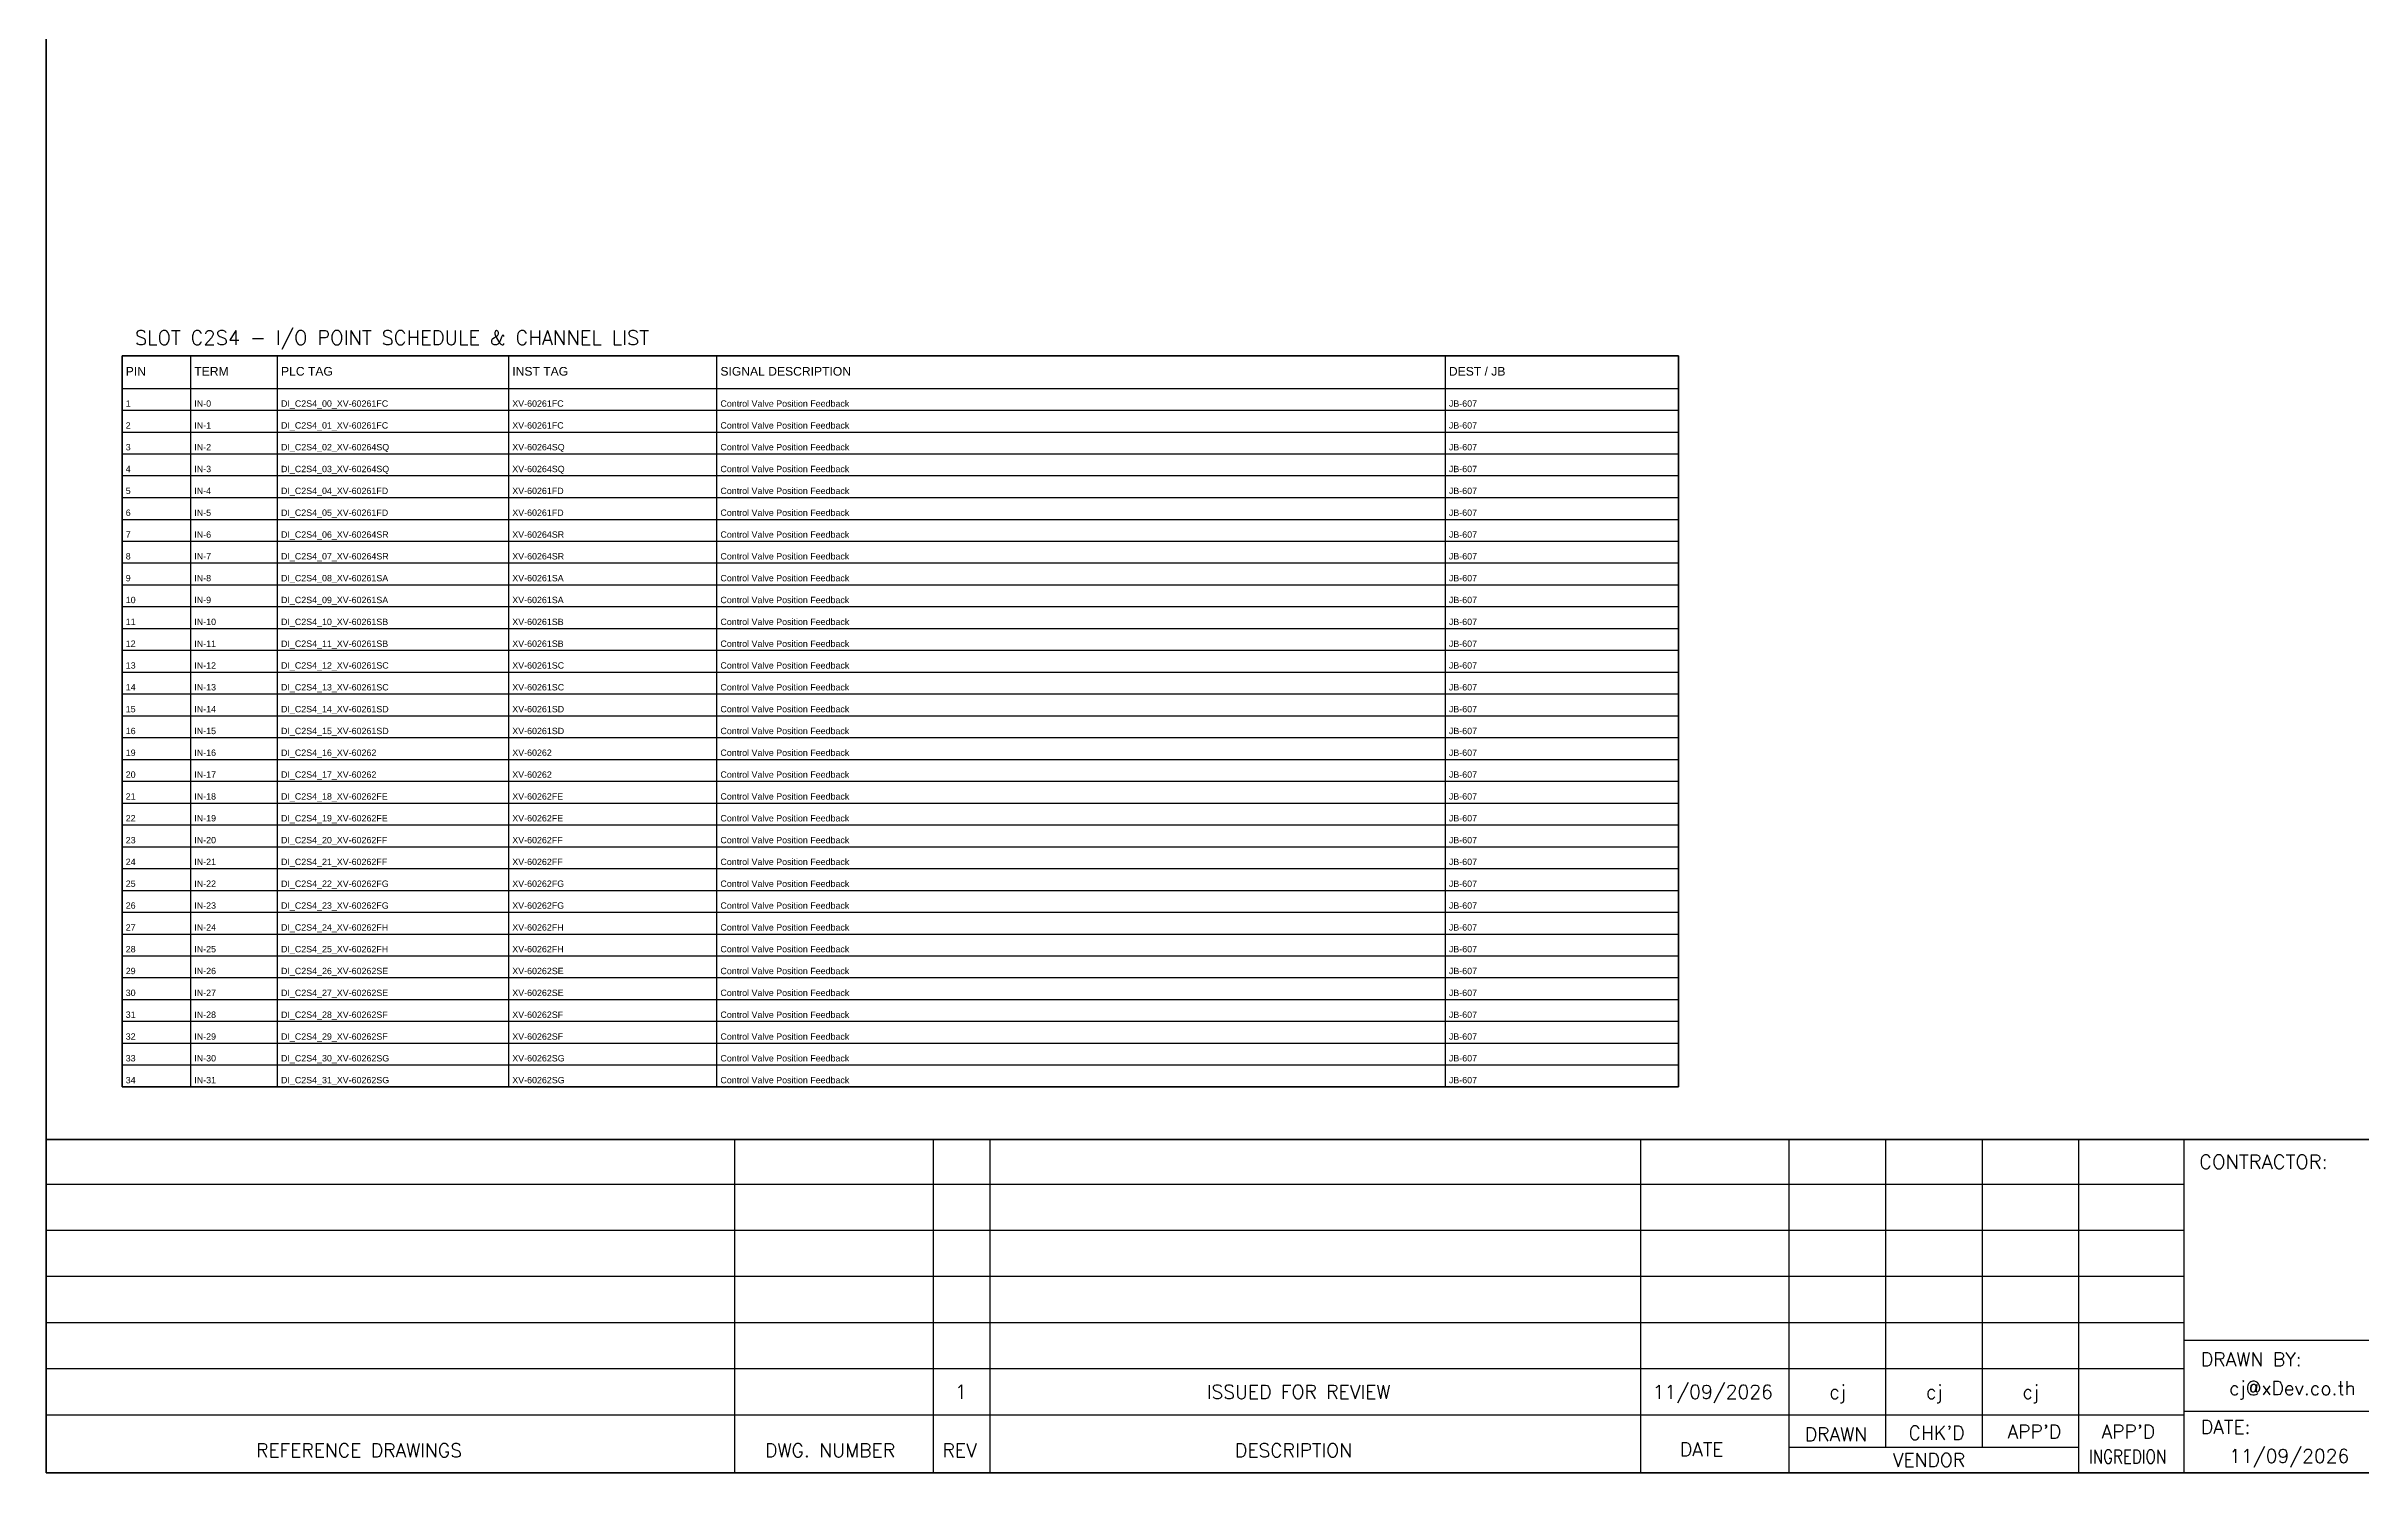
# Model space of a CAD drawing. Header units: millimetres. Extents: x 0 to 54213, y -3004 to 2820.
# Drawn here: x 16773 to 18776, y -3004 to -1770 of the extents above; entities that cross this region are included whole.
import ezdxf
from ezdxf.enums import TextEntityAlignment as Align

# ---------------------------------------------------------------- set-up
doc = ezdxf.new("R2010")
doc.units = ezdxf.units.MM
for name, color, linetype in [('GT_1', 9, 'Continuous'), ('HELPPOINT', 7, 'Continuous'), ('MEMBER', 7, 'Continuous')]:
    doc.layers.add(name, color=color, linetype=linetype)
doc.styles.add('ROMANS', font='romans.shx', dxfattribs={"width": 0.85, "height": 25})
doc.styles.get("Standard").update_dxf_attribs({"font": 'arial.ttf'})

msp = doc.modelspace()

# ---------------------------------------------------------------- linework, layer by layer
at = {"color": 7}
for p, q in [((16898.2, -2670.4), (16898.2, -2038.3)), ((16973.2, -2670.4), (16973.2, -2038.3)), ((17173.2, -2670.4), (17173.2, -2038.3)), ((17353.2, -2670.4), (17353.2, -2038.3)), ((17983.2, -2670.4), (17983.2, -2038.3)), ((16838.9, -2066.3), (18184.7, -2066.3))]:
    msp.add_line(p, q, dxfattribs=at)
at = {"color": 8}
for p, q in [((16838.9, -2085.2), (18184.7, -2085.2)), ((16838.9, -2104.1), (18184.7, -2104.1)), ((16838.9, -2122.9), (18184.7, -2122.9)), ((16838.9, -2141.8), (18184.7, -2141.8)), ((16838.9, -2160.7), (18184.7, -2160.7)), ((16838.9, -2179.6), (18184.7, -2179.6)), ((16838.9, -2198.5), (18184.7, -2198.5)), ((16838.9, -2217.3), (18184.7, -2217.3)), ((16838.9, -2236.2), (18184.7, -2236.2)), ((16838.9, -2255.1), (18184.7, -2255.1)), ((16838.9, -2274), (18184.7, -2274)), ((16838.9, -2292.9), (18184.7, -2292.9)), ((16838.9, -2311.7), (18184.7, -2311.7)), ((16838.9, -2330.6), (18184.7, -2330.6)), ((16838.9, -2349.5), (18184.7, -2349.5)), ((16838.9, -2368.4), (18184.7, -2368.4)), ((16838.9, -2387.2), (18184.7, -2387.2)), ((16838.9, -2406.1), (18184.7, -2406.1)), ((16838.9, -2425), (18184.7, -2425)), ((16838.9, -2443.9), (18184.7, -2443.9)), ((16838.9, -2462.8), (18184.7, -2462.8)), ((16838.9, -2481.6), (18184.7, -2481.6)), ((16838.9, -2500.5), (18184.7, -2500.5)), ((16838.9, -2519.4), (18184.7, -2519.4)), ((16838.9, -2538.3), (18184.7, -2538.3)), ((16838.9, -2557.1), (18184.7, -2557.1)), ((16838.9, -2576), (18184.7, -2576)), ((16838.9, -2594.9), (18184.7, -2594.9)), ((16838.9, -2613.8), (18184.7, -2613.8)), ((16838.9, -2632.7), (18184.7, -2632.7)), ((16838.9, -2651.5), (18184.7, -2651.5))]:
    msp.add_line(p, q, dxfattribs=at)
msp.add_lwpolyline([(16838.9, -2038.3), (18184.7, -2038.3), (18184.7, -2670.4), (16838.9, -2670.4)], close=True)
at = {"color": 7}
msp.add_lwpolyline([(16838.9, -2670.4), (18184.7, -2670.4), (18184.7, -2038.3), (16838.9, -2038.3), (16838.9, -2670.4)], dxfattribs=at)
at = {"layer": 'GT_1', "color": 4}
for p, q in [((17368.6, -3004.2), (17368.6, -2716.1)), ((17540.5, -3004.2), (17540.5, -2716.1)), ((17589.6, -3004.2), (17589.6, -2716.1)), ((18152.3, -3004.2), (18152.3, -2716.1)), ((18280.6, -3004.2), (18280.6, -2716.1)), ((18364.2, -2982.4), (18364.2, -2716.1)), ((18447.7, -2982.4), (18447.7, -2716)), ((18531, -3004.2), (18531, -2716.1)), ((18622, -3004.2), (18622, -2716.1)), ((18622, -2754.9), (16773.2, -2754.9)), ((18622, -2794.7), (16773.2, -2794.7)), ((18622, -2834.6), (16773.2, -2834.6)), ((18622, -2874.6), (16773.2, -2874.6)), ((19409, -2889.9), (18622, -2889.9)), ((18622, -2914.5), (16773.2, -2914.5)), ((18621.9, -2954.4), (16773.2, -2954.4)), ((19409, -2951.3), (18622, -2951.3)), ((18531, -2982.4), (18280.6, -2982.4))]:
    msp.add_line(p, q, dxfattribs=at)
at = {"layer": 'HELPPOINT', "color": 4, "lineweight": 35}
for p, q in [((16773.2, -3004.2), (16773.2, -300)), ((16773.2, -3004.2), (16773.2, -300)), ((20666.5, -3004.2), (16773.2, -3004.2)), ((20666.5, -3004.2), (16773.2, -3004.2))]:
    msp.add_line(p, q, dxfattribs=at)
at = {"layer": 'MEMBER', "color": 4, "lineweight": 35}
msp.add_line((16773.2, -2716.1), (20666.5, -2716.1), dxfattribs=at)
msp.add_line((16773.2, -2716.1), (20666.5, -2716.1), dxfattribs=at)

# ---------------------------------------------------------------- texts
at = {"color": 3}
for s, p in [('PIN', (16841.9, -2055.3)), ('TERM', (16901.2, -2055.3)), ('PLC TAG', (16976.2, -2055.3)), ('INST TAG', (17176.2, -2055.3)), ('SIGNAL DESCRIPTION', (17356.2, -2055.3)), ('DEST / JB', (17986.2, -2055.3))]:
    msp.add_text(s, height=7.5, dxfattribs=at).set_placement(p)
at = {"color": 7}
for s, p in [('1', (16841.9, -2082.2)), ('IN-0', (16901.2, -2082.2)), ('DI_C2S4_00_XV-60261FC', (16976.2, -2082.2)), ('XV-60261FC', (17176.2, -2082.2)), ('Control Valve Position Feedback', (17356.2, -2082.2)), ('JB-607', (17986.2, -2082.2)), ('2', (16841.9, -2101.1)), ('IN-1', (16901.2, -2101.1)), ('DI_C2S4_01_XV-60261FC', (16976.2, -2101.1)), ('XV-60261FC', (17176.2, -2101.1)), ('Control Valve Position Feedback', (17356.2, -2101.1)), ('JB-607', (17986.2, -2101.1)), ('3', (16841.9, -2119.9)), ('IN-2', (16901.2, -2119.9)), ('DI_C2S4_02_XV-60264SQ', (16976.2, -2119.9)), ('XV-60264SQ', (17176.2, -2119.9)), ('Control Valve Position Feedback', (17356.2, -2119.9)), ('JB-607', (17986.2, -2119.9)), ('4', (16841.9, -2138.8)), ('IN-3', (16901.2, -2138.8)), ('DI_C2S4_03_XV-60264SQ', (16976.2, -2138.8)), ('XV-60264SQ', (17176.2, -2138.8)), ('Control Valve Position Feedback', (17356.2, -2138.8)), ('JB-607', (17986.2, -2138.8)), ('5', (16841.9, -2157.7)), ('IN-4', (16901.2, -2157.7)), ('DI_C2S4_04_XV-60261FD', (16976.2, -2157.7)), ('XV-60261FD', (17176.2, -2157.7)), ('Control Valve Position Feedback', (17356.2, -2157.7)), ('JB-607', (17986.2, -2157.7)), ('6', (16841.9, -2176.6)), ('IN-5', (16901.2, -2176.6)), ('DI_C2S4_05_XV-60261FD', (16976.2, -2176.6)), ('XV-60261FD', (17176.2, -2176.6)), ('Control Valve Position Feedback', (17356.2, -2176.6)), ('JB-607', (17986.2, -2176.6)), ('7', (16841.9, -2195.5)), ('IN-6', (16901.2, -2195.5)), ('DI_C2S4_06_XV-60264SR', (16976.2, -2195.5)), ('XV-60264SR', (17176.2, -2195.5)), ('Control Valve Position Feedback', (17356.2, -2195.5)), ('JB-607', (17986.2, -2195.5)), ('8', (16841.9, -2214.3)), ('IN-7', (16901.2, -2214.3)), ('DI_C2S4_07_XV-60264SR', (16976.2, -2214.3)), ('XV-60264SR', (17176.2, -2214.3)), ('Control Valve Position Feedback', (17356.2, -2214.3)), ('JB-607', (17986.2, -2214.3)), ('9', (16841.9, -2233.2)), ('IN-8', (16901.2, -2233.2)), ('DI_C2S4_08_XV-60261SA', (16976.2, -2233.2)), ('XV-60261SA', (17176.2, -2233.2)), ('Control Valve Position Feedback', (17356.2, -2233.2)), ('JB-607', (17986.2, -2233.2)), ('10', (16841.9, -2252.1)), ('IN-9', (16901.2, -2252.1)), ('DI_C2S4_09_XV-60261SA', (16976.2, -2252.1)), ('XV-60261SA', (17176.2, -2252.1)), ('Control Valve Position Feedback', (17356.2, -2252.1)), ('JB-607', (17986.2, -2252.1)), ('11', (16841.9, -2271)), ('IN-10', (16901.2, -2271)), ('DI_C2S4_10_XV-60261SB', (16976.2, -2271)), ('XV-60261SB', (17176.2, -2271)), ('Control Valve Position Feedback', (17356.2, -2271)), ('JB-607', (17986.2, -2271)), ('12', (16841.9, -2289.9)), ('IN-11', (16901.2, -2289.9)), ('DI_C2S4_11_XV-60261SB', (16976.2, -2289.9)), ('XV-60261SB', (17176.2, -2289.9)), ('Control Valve Position Feedback', (17356.2, -2289.9)), ('JB-607', (17986.2, -2289.9)), ('13', (16841.9, -2308.7)), ('14', (16841.9, -2327.6)), ('IN-12', (16901.2, -2308.7)), ('IN-13', (16901.2, -2327.6)), ('DI_C2S4_12_XV-60261SC', (16976.2, -2308.7)), ('DI_C2S4_13_XV-60261SC', (16976.2, -2327.6)), ('XV-60261SC', (17176.2, -2308.7)), ('XV-60261SC', (17176.2, -2327.6)), ('Control Valve Position Feedback', (17356.2, -2308.7)), ('Control Valve Position Feedback', (17356.2, -2327.6)), ('JB-607', (17986.2, -2308.7)), ('JB-607', (17986.2, -2327.6)), ('15', (16841.9, -2346.5)), ('IN-14', (16901.2, -2346.5)), ('DI_C2S4_14_XV-60261SD', (16976.2, -2346.5)), ('XV-60261SD', (17176.2, -2346.5)), ('Control Valve Position Feedback', (17356.2, -2346.5)), ('JB-607', (17986.2, -2346.5)), ('16', (16841.9, -2365.4)), ('IN-15', (16901.2, -2365.4)), ('DI_C2S4_15_XV-60261SD', (16976.2, -2365.4)), ('XV-60261SD', (17176.2, -2365.4)), ('Control Valve Position Feedback', (17356.2, -2365.4)), ('JB-607', (17986.2, -2365.4)), ('19', (16841.9, -2384.2)), ('IN-16', (16901.2, -2384.2)), ('DI_C2S4_16_XV-60262', (16976.2, -2384.2)), ('XV-60262', (17176.2, -2384.2)), ('Control Valve Position Feedback', (17356.2, -2384.2)), ('JB-607', (17986.2, -2384.2)), ('20', (16841.9, -2403.1)), ('IN-17', (16901.2, -2403.1)), ('DI_C2S4_17_XV-60262', (16976.2, -2403.1)), ('XV-60262', (17176.2, -2403.1)), ('Control Valve Position Feedback', (17356.2, -2403.1)), ('JB-607', (17986.2, -2403.1)), ('21', (16841.9, -2422)), ('IN-18', (16901.2, -2422)), ('DI_C2S4_18_XV-60262FE', (16976.2, -2422)), ('XV-60262FE', (17176.2, -2422)), ('Control Valve Position Feedback', (17356.2, -2422)), ('JB-607', (17986.2, -2422)), ('22', (16841.9, -2440.9)), ('IN-19', (16901.2, -2440.9)), ('DI_C2S4_19_XV-60262FE', (16976.2, -2440.9)), ('XV-60262FE', (17176.2, -2440.9)), ('Control Valve Position Feedback', (17356.2, -2440.9)), ('JB-607', (17986.2, -2440.9)), ('23', (16841.9, -2459.8)), ('IN-20', (16901.2, -2459.8)), ('DI_C2S4_20_XV-60262FF', (16976.2, -2459.8)), ('XV-60262FF', (17176.2, -2459.8)), ('Control Valve Position Feedback', (17356.2, -2459.8)), ('JB-607', (17986.2, -2459.8)), ('24', (16841.9, -2478.6)), ('IN-21', (16901.2, -2478.6)), ('DI_C2S4_21_XV-60262FF', (16976.2, -2478.6)), ('XV-60262FF', (17176.2, -2478.6)), ('Control Valve Position Feedback', (17356.2, -2478.6)), ('JB-607', (17986.2, -2478.6)), ('25', (16841.9, -2497.5)), ('IN-22', (16901.2, -2497.5)), ('DI_C2S4_22_XV-60262FG', (16976.2, -2497.5)), ('XV-60262FG', (17176.2, -2497.5)), ('Control Valve Position Feedback', (17356.2, -2497.5)), ('JB-607', (17986.2, -2497.5)), ('26', (16841.9, -2516.4)), ('IN-23', (16901.2, -2516.4)), ('DI_C2S4_23_XV-60262FG', (16976.2, -2516.4)), ('XV-60262FG', (17176.2, -2516.4)), ('Control Valve Position Feedback', (17356.2, -2516.4)), ('JB-607', (17986.2, -2516.4)), ('27', (16841.9, -2535.3)), ('IN-24', (16901.2, -2535.3)), ('DI_C2S4_24_XV-60262FH', (16976.2, -2535.3)), ('XV-60262FH', (17176.2, -2535.3)), ('Control Valve Position Feedback', (17356.2, -2535.3)), ('JB-607', (17986.2, -2535.3)), ('28', (16841.9, -2554.1)), ('IN-25', (16901.2, -2554.1)), ('DI_C2S4_25_XV-60262FH', (16976.2, -2554.1)), ('XV-60262FH', (17176.2, -2554.1)), ('Control Valve Position Feedback', (17356.2, -2554.1)), ('JB-607', (17986.2, -2554.1)), ('29', (16841.9, -2573)), ('IN-26', (16901.2, -2573)), ('DI_C2S4_26_XV-60262SE', (16976.2, -2573)), ('XV-60262SE', (17176.2, -2573)), ('Control Valve Position Feedback', (17356.2, -2573)), ('JB-607', (17986.2, -2573)), ('30', (16841.9, -2591.9)), ('IN-27', (16901.2, -2591.9)), ('DI_C2S4_27_XV-60262SE', (16976.2, -2591.9)), ('XV-60262SE', (17176.2, -2591.9)), ('Control Valve Position Feedback', (17356.2, -2591.9)), ('JB-607', (17986.2, -2591.9)), ('31', (16841.9, -2610.8)), ('IN-28', (16901.2, -2610.8)), ('DI_C2S4_28_XV-60262SF', (16976.2, -2610.8)), ('XV-60262SF', (17176.2, -2610.8)), ('Control Valve Position Feedback', (17356.2, -2610.8)), ('JB-607', (17986.2, -2610.8)), ('32', (16841.9, -2629.7)), ('33', (16841.9, -2648.5)), ('IN-29', (16901.2, -2629.7)), ('IN-30', (16901.2, -2648.5)), ('DI_C2S4_29_XV-60262SF', (16976.2, -2629.7)), ('DI_C2S4_30_XV-60262SG', (16976.2, -2648.5)), ('XV-60262SF', (17176.2, -2629.7)), ('XV-60262SG', (17176.2, -2648.5)), ('Control Valve Position Feedback', (17356.2, -2629.7)), ('Control Valve Position Feedback', (17356.2, -2648.5)), ('JB-607', (17986.2, -2629.7)), ('JB-607', (17986.2, -2648.5)), ('34', (16841.9, -2667.4)), ('IN-31', (16901.2, -2667.4)), ('DI_C2S4_31_XV-60262SG', (16976.2, -2667.4)), ('XV-60262SG', (17176.2, -2667.4)), ('Control Valve Position Feedback', (17356.2, -2667.4)), ('JB-607', (17986.2, -2667.4))]:
    msp.add_text(s, height=5.5, dxfattribs=at).set_placement(p)
at = {"layer": 'MEMBER', "color": 4, "ltscale": 0.8, "style": 'ROMANS'}
for s, height, p in [('SLOT C2S4 - I/O POINT SCHEDULE & CHANNEL LIST', 12.35, (16849.8, -2028.6)), ('CONTRACTOR:', 12.35, (18635.1, -2741.5)), ('DRAWN BY:', 11.88, (18636.6, -2912.1)), ('cj@xDev.co.th', 11.875, (18661, -2937)), ("APP'D", 11.88, (18469.4, -2974.6)), ("APP'D", 11.88, (18550.6, -2974.6)), ('DATE:', 11.88, (18636.6, -2970.6)), ('REFERENCE DRAWINGS', 11.875, (16954.6, -2990.8)), ('DWG. NUMBER', 11.875, (17394.8, -2990.8)), ('REV', 11.88, (17548.3, -2990.8)), ('DESCRIPTION', 11.875, (17801.2, -2990.8)), ('DATE', 11.88, (18186, -2990)), ('DRAWN', 11.88, (18294, -2976.9)), ("CHK'D", 11.88, (18383.8, -2975.7)), ('11/09/2026', 11.88, (18661, -2995.7)), ('VENDOR', 11.88, (18370.1, -2999.1))]:
    msp.add_text(s, height=height, dxfattribs=at).set_placement(p)
for s, height, p in [('1', 11.9, (17564.1, -2934.3)), ('ISSUED FOR REVIEW', 11.875, (17856.2, -2934.3)), ('11/09/2026', 11.88, (18214.4, -2934.3)), ('cj', 11.88, (18322.3, -2934.3)), ('cj', 11.88, (18405.9, -2934.3)), ('cj', 11.88, (18489.4, -2934.3))]:
    msp.add_text(s, height=height, dxfattribs=at).set_placement(p, align=Align.MIDDLE_CENTER)
at = {"layer": 'MEMBER', "color": 4, "ltscale": 0.8, "style": 'ROMANS', "width": 0.8}
msp.add_text('INGREDION', height=11.88, dxfattribs=at).set_placement((18539.8, -2996.2))

doc.saveas('drawing.dxf')
